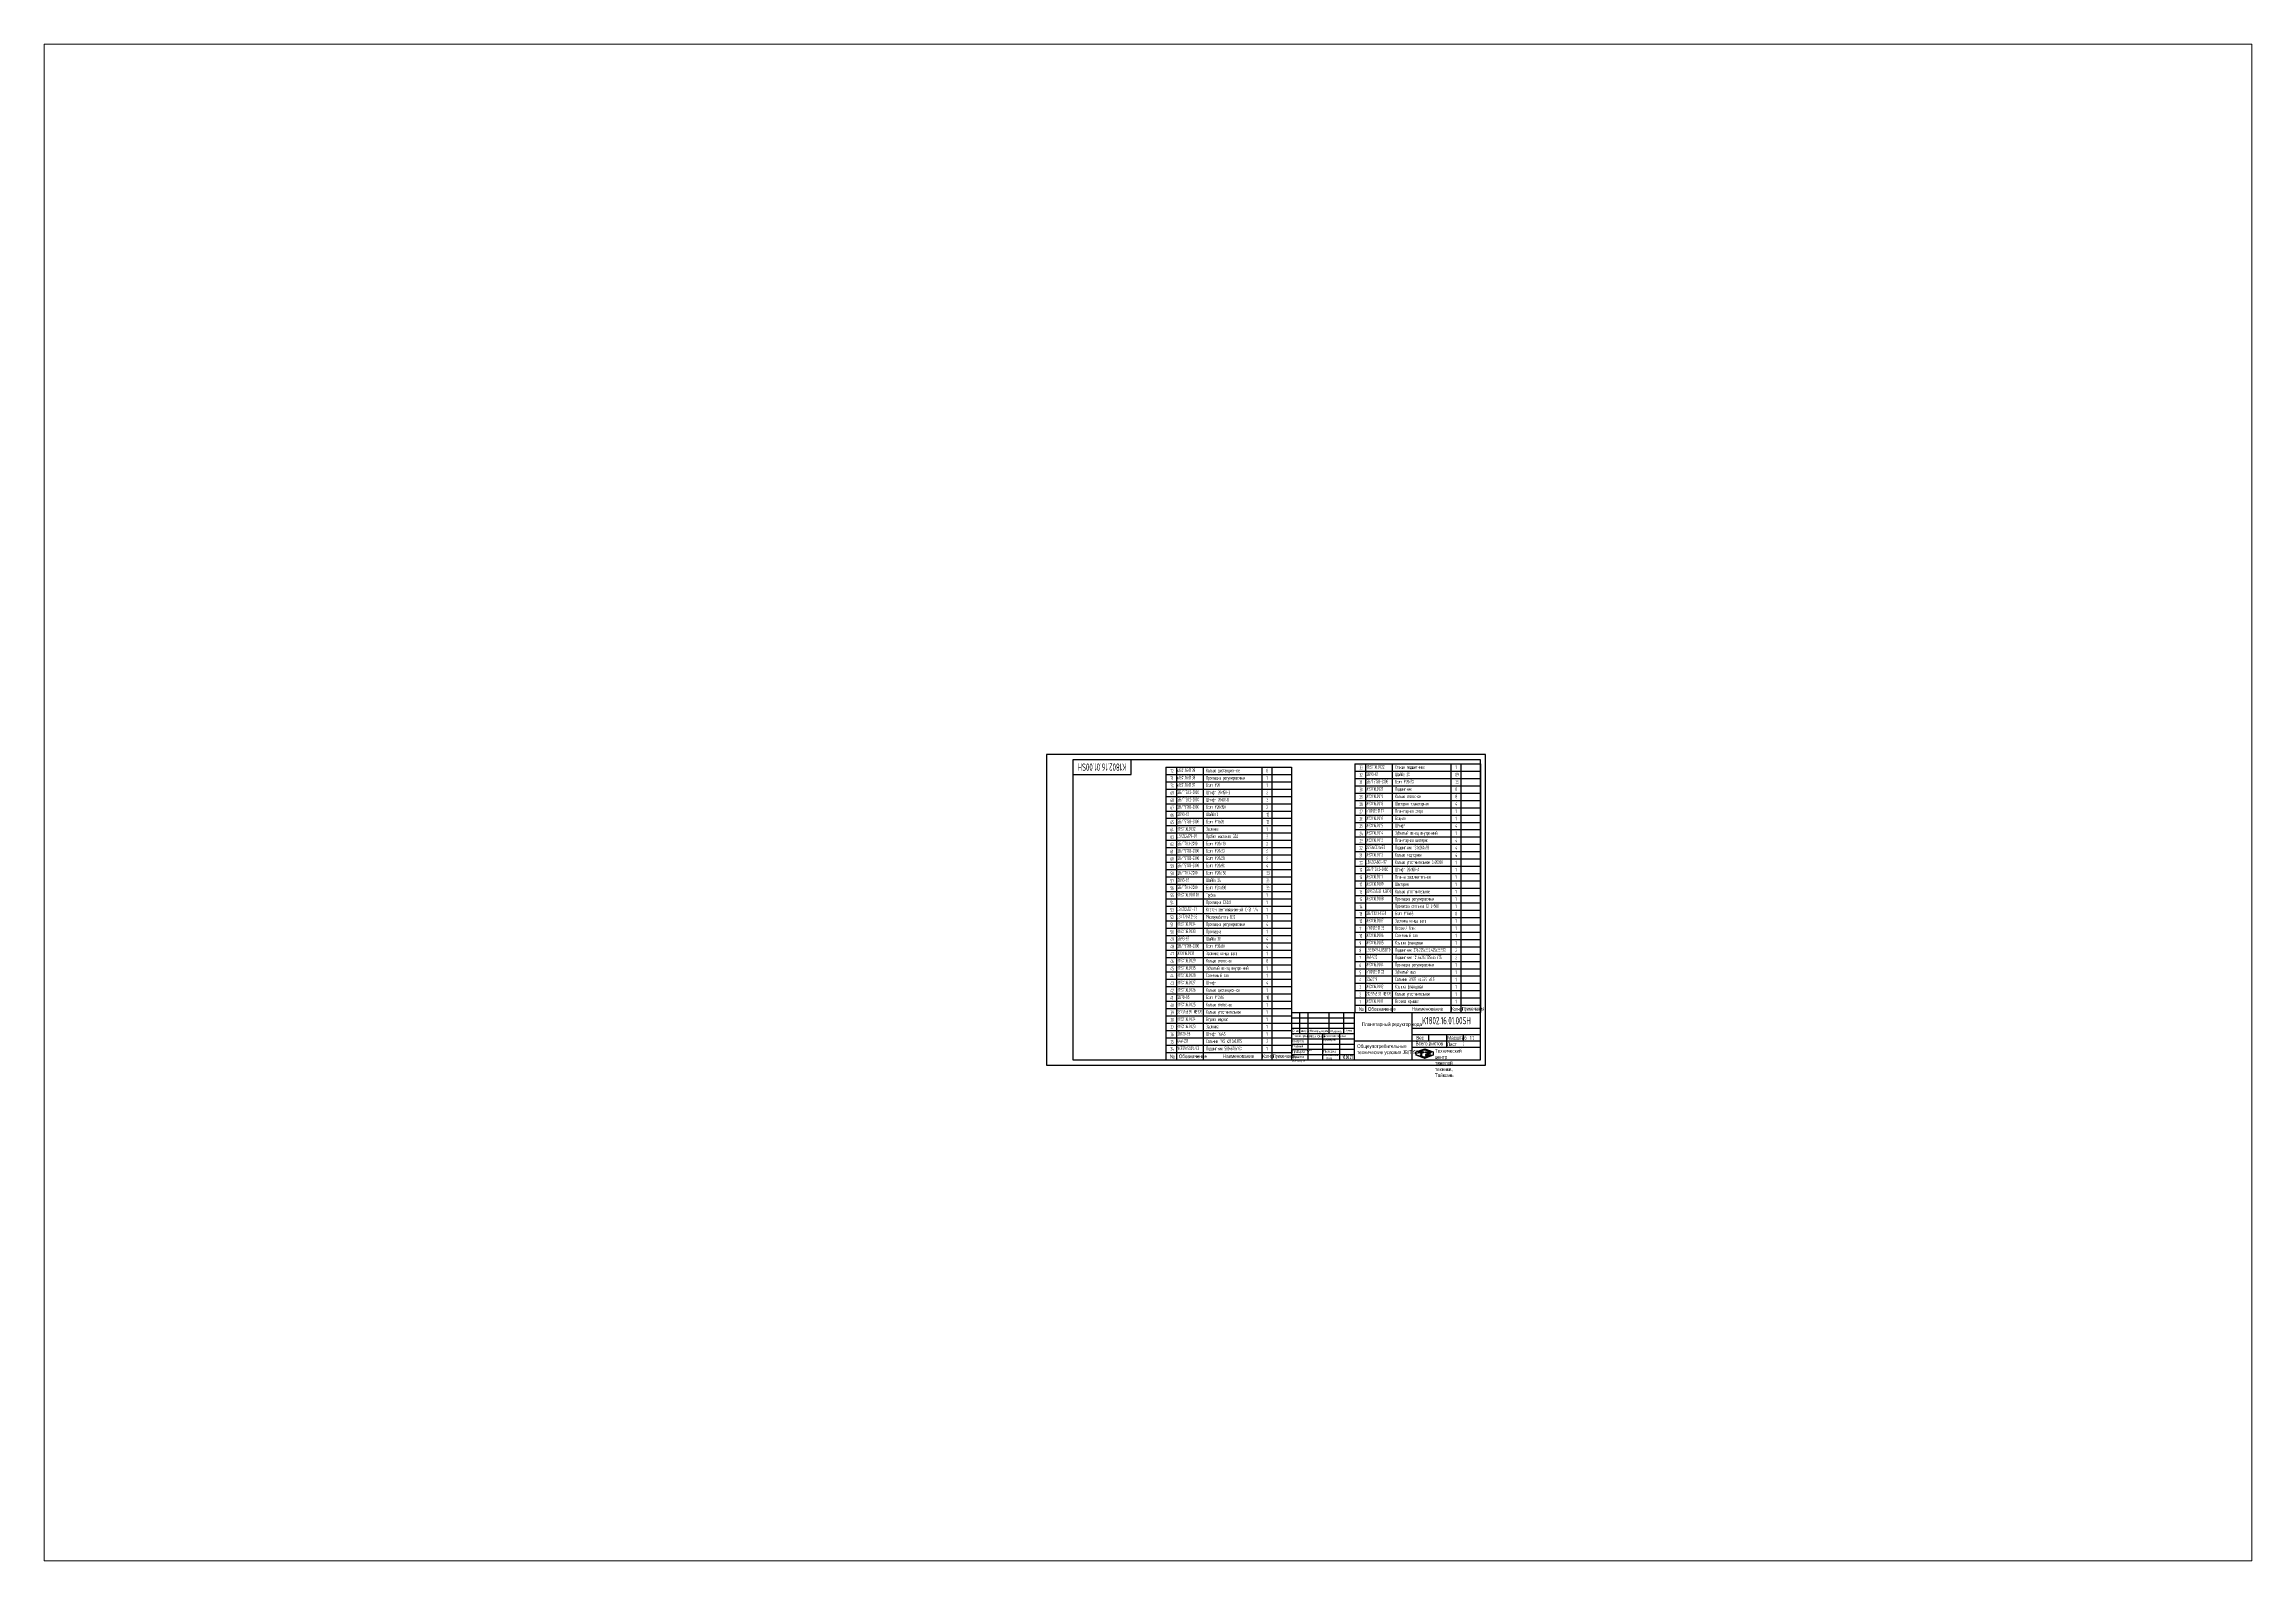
# Paper-space layout 'Layout1' of a CAD drawing. Header units: millimetres. Extents: x 29 to 257, y 20 to 177.
# The model-space entities are those that its viewports show. They can reach past a viewport. Long polylines and large blocks are cut down to what shows.
import ezdxf
from ezdxf.enums import TextEntityAlignment as Align

# ---------------------------------------------------------------- set-up
doc = ezdxf.new("R2010")
doc.units = ezdxf.units.MM
doc.header["$LTSCALE"] = 120
doc.linetypes.add('F', pattern=[0.75, 0.5, -0.25])
doc.linetypes.add('G', pattern=[2, 1.25, -0.25, 0.25, -0.25])
for name, color, linetype in [('01', 7, 'Continuous'), ('02', 1, 'Continuous'), ('04', 2, 'F'), ('05', 4, 'G'), ('11', 3, 'Continuous'), ('THICK', 7, 'Continuous')]:
    doc.layers.add(name, color=color, linetype=linetype)
doc.styles.add('HZLIB', font='TXT.shx', dxfattribs={"width": 0.5, "height": 42})
doc.styles.get("Standard").update_dxf_attribs({"font": 'isocp', "width": 0.707, "bigfont": 'intecad.shx'})

# ---------------------------------------------------------------- blocks, each defined once
blk = doc.blocks.new('*U11', base_point=(252, 168.3))
at = {"layer": '01'}
for p, q in [((252, 168.3), (252, 182.3)), ((196, 168.3), (252, 168.3))]:
    blk.add_line(p, q, dxfattribs=at)
blk = doc.blocks.new('*U12')
at = {"layer": '04'}
blk.add_blockref('*U11', (0, 0), dxfattribs=at)
blk = doc.blocks.new('*U13')
at = {"layer": '01'}
for points in [[(415, 292), (25, 292)], [(25, 292), (25, 5)], [(415, 5), (415, 292)], [(25, 5), (415, 5)]]:
    blk.add_lwpolyline(points, dxfattribs=at)
at = {"layer": '02'}
for points in [[(420, 297), (0, 297)], [(0, 297), (0, 0)], [(420, 0), (420, 297)], [(0, 0), (420, 0)]]:
    blk.add_lwpolyline(points, dxfattribs=at)
blk = doc.blocks.new('*X93')
at = {"color": 0}
for p, q in [((127.1, 7.8), (132.1, 7.8)), ((127.1, 7.5), (132.1, 7.5)), ((127.1, 7.2), (127.3, 7.2)), ((127.8, 5.4), (129.6, 5.4)), ((128.3, 5.7), (130.1, 5.7)), ((128.8, 6), (130.6, 6)), ((129.2, 6.3), (131, 6.3)), ((129.7, 6.6), (131.5, 6.6)), ((130.2, 6.9), (132, 6.9)), ((130.6, 7.2), (132.1, 7.2))]:
    blk.add_line(p, q, dxfattribs=at)
blk = doc.blocks.new('*X94')
at = {"color": 0}
for p, q in [((127.1, 4.8), (132.1, 4.8)), ((127.1, 4.5), (132.1, 4.5)), ((131.8, 5.1), (132.1, 5.1))]:
    blk.add_line(p, q, dxfattribs=at)
blk = doc.blocks.new('*X92')
at = {"color": 0}
for p, q in [((122.3, 4.5), (123.7, 4.5)), ((122.8, 4.8), (123.2, 4.8))]:
    blk.add_line(p, q, dxfattribs=at)
blk = doc.blocks.new('*X91')
at = {"color": 0}
for p, q in [((120.5, 7.8), (125.5, 7.8)), ((120.5, 7.5), (125.5, 7.5)), ((120.5, 7.2), (120.8, 7.2)), ((125.3, 7.2), (125.5, 7.2))]:
    blk.add_line(p, q, dxfattribs=at)
blk = doc.blocks.new('*X90')
at = {"color": 0}
for p, q in [((118.2, 7.8), (118.3, 7.8)), ((118.2, 7.5), (118.3, 7.5)), ((118.2, 7.2), (118.3, 7.2)), ((118.2, 6.9), (118.3, 6.9)), ((118.2, 6.6), (118.3, 6.6)), ((118.2, 6.3), (118.3, 6.3)), ((118.2, 6), (118.3, 6)), ((118.2, 5.7), (118.3, 5.7)), ((118.2, 5.4), (118.3, 5.4)), ((118.2, 5.1), (118.3, 5.1)), ((118.2, 4.8), (118.3, 4.8)), ((118.8, 4.5), (119.4, 4.5)), ((118.9, 8.1), (119.5, 8.1)), ((119.6, 4.2), (120.6, 4.2)), ((119.8, 8.4), (120.7, 8.4)), ((120.4, 3.9), (121.8, 3.9)), ((120.7, 8.7), (121.9, 8.7)), ((121.3, 3.6), (123, 3.6)), ((121.5, 9), (123.1, 9)), ((122.1, 3.3), (124.2, 3.3)), ((122.4, 9.3), (124.3, 9.3)), ((122.9, 3), (125.4, 3)), ((123.2, 9.6), (125.5, 9.6)), ((123.7, 2.7), (128.9, 2.7)), ((124.1, 9.9), (128.5, 9.9)), ((124.6, 2.4), (128.1, 2.4)), ((125, 10.2), (127.7, 10.2)), ((125.4, 2.1), (127.3, 2.1)), ((125.8, 10.5), (126.8, 10.5)), ((126.2, 1.8), (126.4, 1.8)), ((127, 9.6), (129.4, 9.6)), ((127.1, 3), (129.7, 3)), ((128.2, 9.3), (130.2, 9.3)), ((128.3, 3.3), (130.5, 3.3)), ((129.4, 9), (131.1, 9)), ((129.5, 3.6), (131.3, 3.6)), ((130.6, 8.7), (131.9, 8.7)), ((130.7, 3.9), (132.1, 3.9)), ((131.8, 8.4), (132.8, 8.4)), ((131.9, 4.2), (133, 4.2)), ((133, 8.1), (133.6, 8.1)), ((133.1, 4.5), (133.8, 4.5)), ((134.2, 7.8), (134.3, 7.8)), ((134.3, 7.5), (134.3, 7.5)), ((134.3, 7.2), (134.3, 7.2)), ((134.3, 6.9), (134.3, 6.9)), ((134.3, 6.6), (134.3, 6.6)), ((134.3, 6.3), (134.3, 6.3)), ((134.3, 6), (134.3, 6)), ((134.3, 5.7), (134.3, 5.7)), ((134.3, 5.4), (134.3, 5.4)), ((134.3, 5.1), (134.3, 5.1)), ((134.3, 4.8), (134.3, 4.8))]:
    blk.add_line(p, q, dxfattribs=at)

msp = doc.modelspace()

# ---------------------------------------------------------------- linework, layer by layer
for p, q in [((1370, 3420), (1370, 60)), ((1370, 3420), (2810, 3420)), ((1370, 3336), (2810, 3336)), ((1490, 3420), (1490, 60)), ((1797, 3420), (1797, 60)), ((2471, 3420), (2471, 60)), ((2587, 3420), (2587, 60)), ((2810, 3420), (2810, 60)), ((3540, 3458), (3540, 602)), ((3540, 3458), (4980, 3458)), ((3540, 3374), (4980, 3374)), ((3660, 3458), (3660, 602)), ((3967, 3458), (3967, 602)), ((4641, 3458), (4641, 602)), ((4757, 3458), (4757, 602)), ((4980, 3458), (4980, 602)), ((1370, 3252), (2810, 3252)), ((1370, 3168), (2810, 3168)), ((1370, 3084), (2810, 3084)), ((3540, 3290), (4980, 3290)), ((3540, 3206), (4980, 3206)), ((3540, 3122), (4980, 3122)), ((1370, 3000), (2810, 3000)), ((1370, 2916), (2810, 2916)), ((1370, 2832), (2810, 2832)), ((3540, 3038), (4980, 3038)), ((3540, 2954), (4980, 2954)), ((3540, 2870), (4980, 2870)), ((1370, 2748), (2810, 2748)), ((1370, 2664), (2810, 2664)), ((1370, 2580), (2810, 2580)), ((3540, 2786), (4980, 2786)), ((3540, 2702), (4980, 2702)), ((3540, 2618), (4980, 2618)), ((1370, 2496), (2810, 2496)), ((1370, 2412), (2810, 2412)), ((1370, 2328), (2810, 2328)), ((3540, 2534), (4980, 2534)), ((3540, 2450), (4980, 2450)), ((3540, 2366), (4980, 2366)), ((3540, 2282), (4980, 2282)), ((1370, 2244), (2810, 2244)), ((1370, 2160), (2810, 2160)), ((1370, 2076), (2810, 2076)), ((3540, 2198), (4980, 2198)), ((3540, 2114), (4980, 2114)), ((3540, 2030), (4980, 2030)), ((1370, 1992), (2810, 1992)), ((1370, 1908), (2810, 1908)), ((1370, 1824), (2810, 1824)), ((1370, 1824), (2810, 1824)), ((3540, 1946), (4980, 1946)), ((3540, 1862), (4980, 1862)), ((3540, 1778), (4980, 1778)), ((1370, 1740), (2810, 1740)), ((1370, 1656), (2810, 1656)), ((1370, 1572), (2810, 1572)), ((3540, 1694), (4980, 1694)), ((3540, 1610), (4980, 1610)), ((3540, 1526), (4980, 1526)), ((1370, 1488), (2810, 1488)), ((1370, 1404), (2810, 1404)), ((1370, 1320), (2810, 1320)), ((3540, 1442), (4980, 1442)), ((3540, 1358), (4980, 1358)), ((3540, 1274), (4980, 1274)), ((1370, 1236), (2810, 1236)), ((1370, 1236), (2810, 1236)), ((1370, 1152), (2810, 1152)), ((1370, 1068), (2810, 1068)), ((3540, 1190), (4980, 1190)), ((3540, 1106), (4980, 1106)), ((3540, 1022), (4980, 1022)), ((1370, 984), (2810, 984)), ((1370, 900), (2810, 900)), ((1370, 816), (2810, 816)), ((3540, 938), (4980, 938)), ((3540, 854), (4980, 854)), ((3540, 770), (4980, 770)), ((1370, 732), (2810, 732)), ((1370, 648), (2810, 648)), ((1370, 564), (2810, 564)), ((3540, 686), (4980, 686)), ((3540, 602), (4980, 602)), ((1370, 480), (2810, 480)), ((1370, 396), (2810, 396)), ((1370, 312), (2810, 312)), ((1370, 228), (2810, 228)), ((1370, 144), (2810, 144)), ((1370, 144), (2810, 144))]:
    msp.add_line(p, q)
at = {"layer": 'THICK'}
for p, q in [((2808, 602), (4980, 602)), ((2907, 602), (2907, 602)), ((2907, 361), (2907, 602)), ((3003, 60), (3003, 602)), ((3244, 361), (3244, 602)), ((3413, 361), (3413, 602)), ((3533, 60), (3533, 602)), ((4196, 60), (4196, 602)), ((4980, 60), (4980, 602)), ((2810, 422), (3533, 422)), ((2810, 361), (3533, 361)), ((3172, 60), (3172, 361)), ((3365, 60), (3365, 361)), ((3533, 276), (4196, 276)), ((4196, 422), (4980, 422)), ((4196, 349), (4980, 349)), ((4196, 277), (4980, 277)), ((4389, 277), (4389, 349)), ((4594, 205), (4594, 349)), ((4787, 277), (4787, 349)), ((2810, 60), (4980, 60)), ((4196, 205), (4980, 205))]:
    msp.add_line(p, q, dxfattribs=at)
at = {"layer": 'THICK', "color": 3}
for p, q in [((2810, 542), (3533, 542)), ((2810, 482), (3533, 482)), ((2810, 301), (3533, 301)), ((2810, 241), (3533, 241)), ((2810, 181), (3533, 181)), ((2810, 120), (3533, 120)), ((4243, 152), (4341, 186)), ((4243, 114), (4243, 152)), ((4341, 78), (4243, 114)), ((4244, 151), (4340, 175)), ((4244, 115), (4244, 151)), ((4340, 91), (4244, 115)), ((4271, 141), (4271, 153)), ((4271, 153), (4331, 153)), ((4277, 147), (4271, 141)), ((4325, 147), (4277, 147)), ((4301, 117), (4289, 109)), ((4289, 109), (4301, 109)), ((4298, 147), (4298, 114)), ((4301, 147), (4301, 114)), ((4301, 117), (4313, 109)), ((4313, 109), (4301, 109)), ((4304, 147), (4304, 114)), ((4331, 141), (4325, 147)), ((4331, 153), (4331, 141)), ((4340, 175), (4436, 151)), ((4436, 115), (4340, 91)), ((4341, 186), (4437, 152)), ((4437, 114), (4341, 78)), ((4349, 153), (4349, 141)), ((4349, 153), (4410, 153)), ((4349, 141), (4355, 147)), ((4397, 147), (4349, 116)), ((4349, 116), (4349, 109)), ((4349, 109), (4410, 109)), ((4355, 147), (4397, 147)), ((4379, 121), (4370, 115)), ((4404, 115), (4370, 115)), ((4410, 141), (4379, 121)), ((4410, 121), (4404, 115)), ((4410, 153), (4410, 141)), ((4410, 109), (4410, 121)), ((4436, 151), (4436, 115)), ((4437, 152), (4437, 114))]:
    msp.add_line(p, q, dxfattribs=at)

# ---------------------------------------------------------------- block references
at = {"layer": '05', "xscale": 12, "yscale": 12, "zscale": 12}
msp.add_blockref('*U13', (0, 0), dxfattribs=at)
at = {"layer": '05', "xscale": 12, "yscale": 12}
msp.add_blockref('*U12', (972, 3336), dxfattribs=at)
at = {"layer": 'THICK', "color": 3, "xscale": 12.05485400085126, "yscale": 12.05485400085036, "zscale": 12.0548540008512}
for name in ['*X90', '*X91', '*X92', '*X93', '*X94']:
    msp.add_blockref(name, (2818, 57), dxfattribs=at)

# ---------------------------------------------------------------- texts
at = {"style": 'HZLIB', "width": 0.5}
for s, p in [('72', (1422, 3355)), ('71', (1422, 3271)), ('к1801.16.01.39', (1500, 3363)), ('к1801.16.01.38', (1500, 3279)), ('Кольцо дистанционное', (1832, 3361)), ('Прокладка регулировочная', (1832, 3277)), ('1', (2523, 3275)), ('8', (2523, 3359)), ('33', (3592, 3394)), ('32', (3592, 3310)), ('K1801.16.01.22', (3670, 3402)), ('GB93-87', (3670, 3318)), ('Стакан подшипника', (4002, 3400)), ('Шайба 20', (4002, 3316)), ('1', (4693, 3397)), ('89', (4693, 3313)), ('70', (1422, 3187)), ('69', (1422, 3103)), ('68', (1422, 3019)), ('к1801.16.01.37', (1500, 3195)), ('GB/T120.2-2000', (1500, 3111)), ('GB/T120.2-2000', (1500, 3027)), ('Болт M20', (1832, 3193)), ('Штифт 20х150-В', (1832, 3109)), ('Штифт 20х80-В', (1832, 3025)), ('1', (2523, 3191)), ('2', (2523, 3107)), ('3', (2523, 3023)), ('31', (3592, 3226)), ('30', (3592, 3142)), ('29', (3592, 3058)), ('GB/T5783-2000', (3670, 3234)), ('И801.16.01.21', (3670, 3150)), ('И801.16.01.19', (3670, 3066)), ('Болт М20х70', (4002, 3232)), ('Подшипник', (4002, 3148)), ('Кольцо стопорное', (4002, 3064)), ('36', (4693, 3229)), ('8', (4693, 3145)), ('8', (4693, 3061)), ('67', (1422, 2935)), ('66', (1422, 2851)), ('65', (1422, 2767)), ('GB/T5782-2000', (1500, 2943)), ('GB93-87', (1500, 2859)), ('GB/T5783-2000', (1500, 2775)), ('Болт М20х150', (1832, 2941)), ('Шайба10', (1832, 2857)), ('Болт М10х20', (1832, 2773)), ('12', (2523, 2855)), ('12', (2523, 2771)), ('2', (2523, 2939)), ('28', (3592, 2974)), ('27', (3592, 2890)), ('26', (3592, 2806)), ('И801.16.01.18', (3670, 2982)), ('k1801.16.01.17', (3670, 2898)), ('И801.16.01.16', (3670, 2814)), ('Шестерня планетарная', (4002, 2980)), ('Планетарная опора', (4002, 2896)), ('Водило', (4002, 2812)), ('1', (4693, 2893)), ('1', (4693, 2809)), ('4', (4693, 2977)), ('64', (1422, 2683)), ('63', (1422, 2599)), ('62', (1422, 2515)), ('K1801.16.01.32', (1500, 2691)), ('JB/ZQ4179-97', (1500, 2607)), ('GB/T70.1-2000', (1500, 2523)), ('Заслонка', (1832, 2689)), ('Пробка масляная G2A', (1832, 2605)), ('Болт M20x110', (1832, 2521)), ('1', (2523, 2687)), ('3', (2523, 2603)), ('2', (2523, 2519)), ('25', (3592, 2722)), ('24', (3592, 2638)), ('23', (3592, 2554)), ('И801.16.01.15', (3670, 2730)), ('И801.16.01.14', (3670, 2646)), ('И801.16.01.13', (3670, 2562)), ('Зубчатый венец внутренний', (4002, 2644)), ('Штифт', (4002, 2728)), ('Планетарная шестерня', (4002, 2560)), ('1', (4693, 2641)), ('4', (4693, 2725)), ('4', (4693, 2557)), ('61', (1422, 2431)), ('60', (1422, 2347)), ('59', (1422, 2263)), ('GB/T5783-2000', (1500, 2439)), ('GB/T5783-2000', (1500, 2355)), ('GB/T5783-2000', (1500, 2271)), ('Болт М20х70', (1832, 2437)), ('Болт М20хбО', (1832, 2353)), ('Болт М20х90', (1832, 2269)), ('6', (2523, 2435)), ('6', (2523, 2351)), ('4', (2523, 2267)), ('22', (3592, 2470)), ('21', (3592, 2386)), ('20', (3592, 2302)), ('22326CC/W33', (3670, 2478)), ('JB/ZQ4609-97', (3670, 2310)), ('И801.16.01.12', (3670, 2394)), ('Подшипник 130x280x93', (4002, 2476)), ('Кольцо подпорное', (4002, 2392)), ('Кольцо уплотнительное 5x20000', (4002, 2308)), ('1', (4693, 2305)), ('4', (4693, 2473)), ('4', (4693, 2389)), ('58', (1422, 2179)), ('57', (1422, 2095)), ('56', (1422, 2011)), ('GB/T70.1-2000', (1500, 2187)), ('GB93-87', (1500, 2103)), ('GB/T70.1-2000', (1500, 2019)), ('Болт M20x150', (1832, 2185)), ('Шайба 24', (1832, 2101)), ('Болт M24x100', (1832, 2017)), ('33', (2523, 2183)), ('36', (2523, 2099)), ('36', (2523, 2015)), ('19', (3592, 2218)), ('18', (3592, 2134)), ('17', (3592, 2050)), ('GB/T120.2-2000', (3670, 2226)), ('И801.16.01.11', (3670, 2142)), ('И801.16.01.09', (3670, 2058)), ('Штифт 20х100-А', (4002, 2224)), ('Планка соединительная', (4002, 2140)), ('Шестерня', (4002, 2056)), ('1', (4693, 2221)), ('1', (4693, 2137)), ('1', (4693, 2053)), ('55', (1422, 1927)), ('54', (1422, 1843)), ('53', (1422, 1759)), ('K1801.16.01.01.00', (1500, 1935)), ('JB/ZQ4521-97', (1500, 1767)), ('Трубка', (1832, 1933)), ('Прокладка D60х1', (1832, 1849)), ('Клапан вентиляционный C-G1 1/4', (1832, 1765)), ('1', (2523, 1931)), ('1', (2523, 1847)), ('1', (2523, 1763)), ('16', (3592, 1966)), ('15', (3592, 1882)), ('14', (3592, 1798)), ('И801.16.01.08', (3670, 1890)), ('Кольцо уплотнительное', (4002, 1972)), ('Прокладка регулировочная', (4002, 1888)), ('Проволока стальная 12 L=500', (4002, 1804)), ('1', (4693, 1969)), ('1', (4693, 1885)), ('1', (4693, 1801)), ('52', (1422, 1675)), ('51', (1422, 1591)), ('50', (1422, 1507)), ('JB/T7941.2-95', (1500, 1683)), ('K1801.16.01.34', (1500, 1599)), ('K1801.16.01.33', (1500, 1515)), ('Маслоуказатель В32', (1832, 1681)), ('Прокладка регулировочная', (1832, 1597)), ('Прокладка', (1832, 1513)), ('1', (2523, 1679)), ('1', (2523, 1511)), ('4', (2523, 1595)), ('13', (3592, 1714)), ('12', (3592, 1630)), ('11', (3592, 1546)), ('GB/T32.1-1998', (3670, 1722)), ('И801.16.01.07', (3670, 1638)), ('k1801.16.01.36', (3670, 1554)), ('Заслонка конца вала', (4002, 1636)), ('Болт M16х65', (4002, 1720)), ('Верхний блок', (4002, 1552)), ('1', (4693, 1633)), ('1', (4693, 1549)), ('8', (4693, 1717)), ('49', (1422, 1423)), ('48', (1422, 1339)), ('47', (1422, 1255)), ('GB93-87', (1500, 1431)), ('GB/T5783-2000', (1500, 1347)), ('И801.16.01.31', (1500, 1263)), ('Заслонка конца вала', (1832, 1261)), ('Шайба 30', (1832, 1429)), ('Болт М30х80', (1832, 1345)), ('1', (2523, 1259)), ('4', (2523, 1427)), ('4', (2523, 1343)), ('10', (3592, 1462)), ('9', (3592, 1378)), ('8', (3592, 1294)), ('И801.16.01.06', (3670, 1470)), ('И801.16.01.05', (3670, 1386)), ('L853049-L853010', (3670, 1302)), ('Солнечный вал', (4002, 1468)), ('Крышка фланцевая ', (4002, 1384)), ('Подшипник 276.225x352.425x36.512', (4002, 1300)), ('1', (4693, 1465)), ('1', (4693, 1381)), ('2', (4693, 1297)), ('46', (1422, 1171)), ('45', (1422, 1087)), ('44', (1422, 1003)), ('K1801.16.01.29', (1500, 1179)), ('K1801.16.01.35', (1500, 1095)), ('K1801.16.01.28', (1500, 1011)), ('Зубчатый венец внутренний', (1832, 1093)), ('Солнечный вал ', (1832, 1009)), ('Кольцо стопорное', (1832, 1177)), ('1', (2523, 1091)), ('1', (2523, 1007)), ('8', (2523, 1175)), ('7', (3592, 1210)), ('6', (3592, 1126)), ('5', (3592, 1042)), ('941-932', (3670, 1218)), ('И801.16.01.04', (3670, 1134)), ('k1801.16.01.03', (3670, 1050)), ('Зубчатый вал', (4002, 1048)), ('Подшипник 101.6x212.725x66.675', (4002, 1216)), ('Прокладка регулировочная', (4002, 1132)), ('1', (4693, 1129)), ('1', (4693, 1045)), ('2', (4693, 1213)), ('43', (1422, 919)), ('42', (1422, 835)), ('41', (1422, 751)), ('K1801.16.01.27', (1500, 927)), ('K1801.16.01.26', (1500, 843)), ('GB78-85', (1500, 759)), ('Штифт', (1832, 925)), ('Кольцо дистанционное', (1832, 841)), ('Болт M12x16', (1832, 757)), ('1', (2523, 839)), ('10', (2523, 755)), ('4', (2523, 923)), ('4', (3592, 958)), ('3', (3592, 874)), ('2', (3592, 790)), ('53x2519', (3670, 966)), ('И801.16.01.02', (3670, 882)), ('Сальник 3.937 x4.999 x0.5', (4002, 964)), ('Крышка фланцевая', (4002, 880)), ('Кольцо уплотнительное', (4002, 796)), ('1', (4693, 961)), ('1', (4693, 877)), ('1', (4693, 793)), ('40', (1422, 667)), ('39', (1422, 583)), ('38', (1422, 499)), ('K1801.16.01.25', (1500, 675)), ('K1801.16.01.24', (1500, 507)), ('Кольцо стопорное', (1832, 673)), ('Кольцо уплотнительное', (1832, 589)), ('Втулка медная', (1832, 505)), ('1', (2523, 671)), ('1', (2523, 587)), ('1', (2523, 503)), ('1', (3592, 706)), ('И801.16.01.01', (3670, 714)), ('Верхняя крышка', (4002, 712)), ('1', (4693, 709)), ('37', (1422, 415)), ('36', (1422, 331)), ('35', (1422, 247)), ('K1801.16.01.23', (1500, 423)), ('GB120-86', (1500, 339)), ('64x4221', (1500, 255)), ('Заслонка', (1832, 421)), ('Сальник 19.5 х21.5х0.875', (1832, 253)), ('Штифт 16х45', (1832, 337)), ('1', (2523, 419)), ('1', (2523, 335)), ('2', (2523, 251)), ('34', (1422, 163)), ('NCF29/500V/C3', (1500, 171)), ('Подшипник 500x670x100', (1832, 169)), ('1', (2523, 167))]:
    msp.add_text(s, height=42, dxfattribs=at).set_placement(p)
at = {"style": 'HZLIB'}
for s, width, p, p2 in [('339.57x5.33 NBR70', 0.448296, (3670, 1974), (3955, 1974)), ('202.57x5.33 NBR70', 0.450421, (3670, 798), (3954, 798)), ('367.67x6.99 NBR70', 0.444979, (1500, 591), (1784, 591))]:
    msp.add_text(s, height=42, dxfattribs=dict(at, width=width)).set_placement(p, p2, align=Align.FIT)
at = {"layer": '01', "attachment_point": 1}
for s, insert, char_height in [('{\\fArial|b0|i0|c204|p34;Отметка}', (2820, 406), 25.7), ('{\\fArial|b0|i0|c204|p34;Контроль}', (2820, 288), 25.7), ('{\\fArial|b0|i0|c204|p34;Проектировщик}', (2821, 348), 25.7), ('{\\fArial|b0|i0|c204|p34;Кол-во}', (2931, 403), 25.7), ('{\\fArial|b0|i0|c204|p34;\\C3;Чжан Юнмин}', (3014, 344), 25.7), ('{\\fArial|b0|i0|c204|p34;Номер документа}', (3022, 405), 25.7), ('{\\fArial|b0|i0|c204|p34;Технологическая\\Pпроверка}', (3180, 348), 25.7), ('{\\fArial|b0|i0|c204|p34;Подпись}', (3265, 402), 25.7), ('{\\fArial|b0|i0|c204|p34;Дата}', (3432, 407), 25.7), ('{\\fArial|b0|i0|c204|p34;Вес}', (4243, 334), 41.98), ('{\\fArial|b0|i0|c204|p34;Директор\\Pиснтитута}', (2819, 106), 25.7), ('{\\fArial|b0|i0|c204|p34;Главный\\Pпроектировщик}', (2819, 228), 25.7), ('{\\fArial|b0|i0|c204|p34;Проверка}', (2822, 165), 25.7), ('{\\fArial|b0|i0|c204|p34;Проверка\\Pстандартов}', (3179, 172), 25.7), ('{\\fArial|b0|i0|c204|p34;Дата}', (3209, 89), 25.7)]:
    msp.add_mtext(s, dxfattribs=dict(at, insert=insert, char_height=char_height))
at = {"layer": '01', "insert": (4459, 183), "char_height": 41.98, "width": 1.97, "attachment_point": 1}
msp.add_mtext('{\\fArial|b0|i0|c204|p34;Технический центр\\Pтяжелой техники, Тайюань}', dxfattribs=at)
at = {"layer": '05', "char_height": 42, "attachment_point": 1}
for s, insert in [('{\\fArial|b0|i0|c204|p34;\\C0;№}', (3586, 661)), ('{\\fArial|b0|i0|c204|p34;\\C0;Обозначение}', (3688, 664)), ('{\\fArial|b0|i0|c204|p34;\\C0;Наименование}', (4193, 666)), ('{\\fArial|b0|i0|c204|p34;\\W0.607;\\T0.95;\\C0;Кол-во}', (4648, 665)), ('{\\fArial|b0|i0|c204|p34;\\W0.607;\\C0;Примечания}', (4767, 667)), ('{\\fArial|b0|i0|c204|p34;\\C3;Планетарный редуктор хода}', (3618, 490)), ('{\\fArial|b0|i0|c204|p34;\\C0;Всего листов}', (4236, 268)), ('{\\fArial|b0|i0|c204|p34;\\C0;Лист}', (4596, 260)), ('{\\fArial|b0|i0|c204|p34;\\C0;Масштаб}', (4601, 334)), ('{\\fArial|b0|i0|c204|p34;\\C0;№}', (1416, 118)), ('{\\fArial|b0|i0|c204|p34;\\C0;Обозначение}', (1518, 121)), ('{\\fArial|b0|i0|c204|p34;\\C0;Наименование}', (2023, 123)), ('{\\fArial|b0|i0|c204|p34;\\W0.607;\\T0.95;\\C0;Кол-во}', (2478, 123)), ('{\\fArial|b0|i0|c204|p34;\\W0.607;\\C0;Примечания}', (2597, 124)), ('{\\fArial|b0|i0|c204|p34;\\C0;Общеупотребительные\\Pтехнические условия \\fArial|b0|i0|c0|p34;JB/T 5000}', (3565, 237))]:
    msp.add_mtext(s, dxfattribs=dict(at, insert=insert))
at = {"layer": '11', "width": 0.695901}
msp.add_text('K1802.16.01.00SH', height=84, rotation=180, dxfattribs=at).set_placement((915, 3462), (357, 3462), align=Align.FIT)
at = {"layer": '11'}
for s, height, width, p, p2 in [('K1802.16.01.00SH', 84, 0.695901, (4311, 468), (4869, 468)), ('2', 42, 0.562593, (4391, 219), (4405, 219)), ('2', 42, 0.562593, (4781, 219), (4795, 219)), ('1:12', 42, 0.651478, (4858, 291), (4910, 291)), ('10.08.27', 42, 0.642055, (3396, 69), (3516, 69)), ('10.08.27', 42, 0.642055, (3397, 69), (3517, 69))]:
    msp.add_text(s, height=height, dxfattribs=dict(at, width=width)).set_placement(p, p2, align=Align.FIT)

psp = doc.layouts.get("Layout1")

# ---------------------------------------------------------------- viewports
at = {"layer": '01'}
psp.add_viewport(center=(142.8, 98.1), size=(228.48, 156.9551), view_center_point=(1163.79, 3014.06), view_height=17411.3833, dxfattribs=at)

doc.saveas('drawing.dxf')
